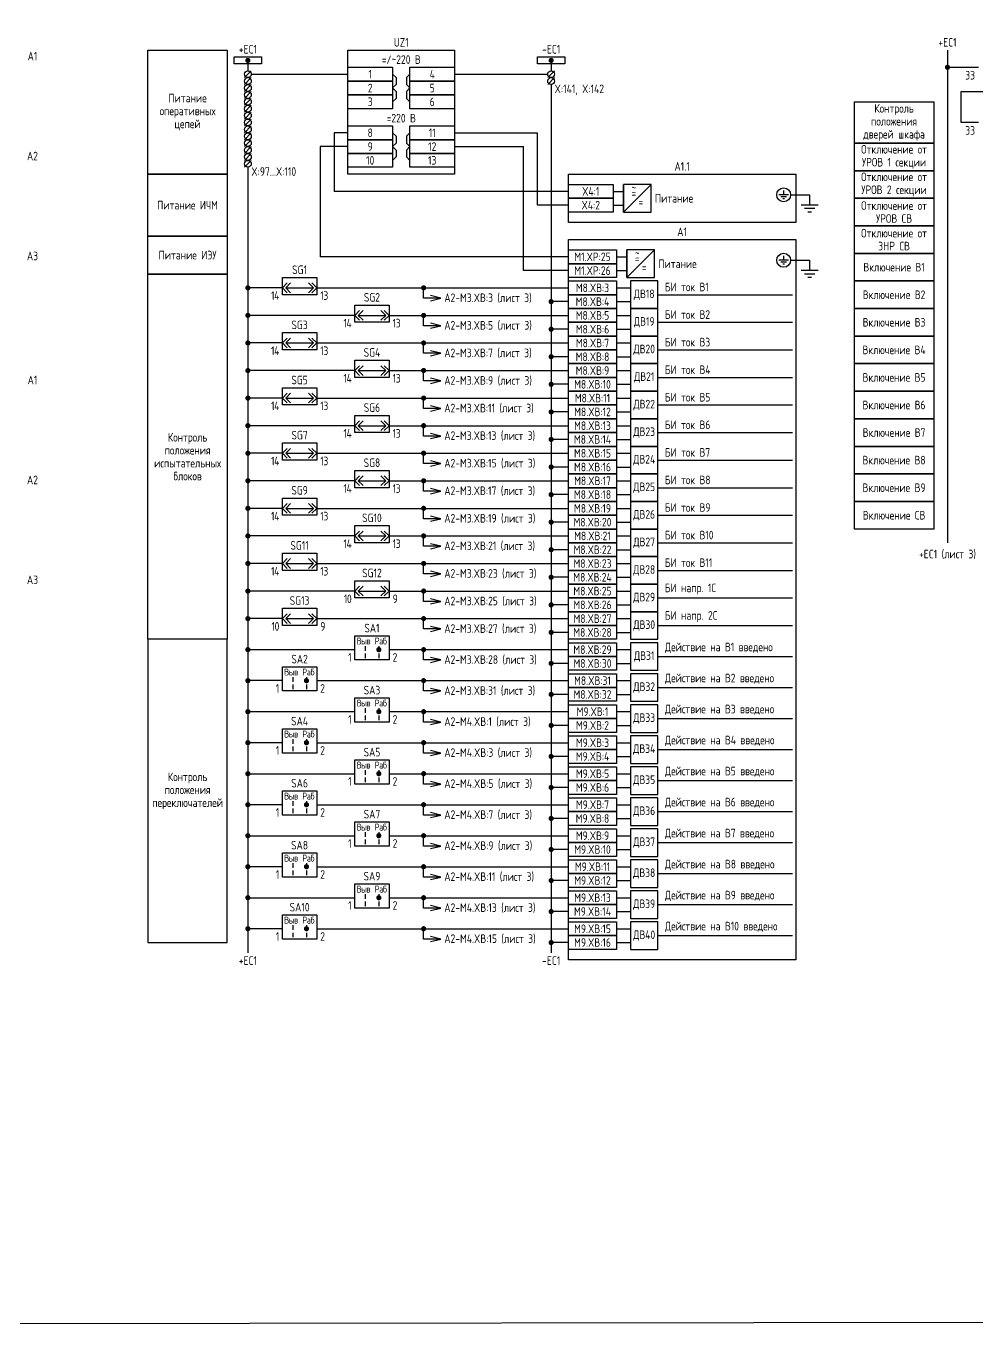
# Model space of a CAD drawing. Header units: millimetres. Extents: x -1245 to 5086, y -99 to 618.
# Drawn here: x 408.7 to 684.5, y -99 to 280 of the extents above; entities that cross this region are included whole.
import ezdxf

# ---------------------------------------------------------------- set-up
doc = ezdxf.new("R2010")
doc.units = ezdxf.units.MM
doc.styles.add('Gost_type_A', font='GOST_A.TTF')

# ---------------------------------------------------------------- blocks, each defined once
blk = doc.blocks.new('POINT')
at = {"const_width": 0.75}
blk.add_lwpolyline([(-0.375, 0, 1), (0.375, 0, 1)], format="xyb", close=True, dxfattribs=at)
blk = doc.blocks.new('Шинка')
blk.add_lwpolyline([(-4, 1), (4, 1), (4, -1), (-4, -1)], close=True)
blk.add_blockref('POINT', (0, 0))
blk = doc.blocks.new('БИ_разъем')
for p, q in [((0, 0), (1.41, 1.41)), ((0, 0), (1.41, 1.41)), ((0, 0), (1.41, -1.41)), ((0, 0), (1.41, -1.41)), ((1, 0), (2.41, 1.41)), ((1, 0), (2.41, -1.41)), ((1, 0), (9, 0)), ((9, 0), (7.59, 1.41)), ((9, 0), (7.59, -1.41)), ((10, 0), (8.59, 1.41)), ((10, 0), (8.59, 1.41)), ((10, 0), (8.59, -1.41)), ((10, 0), (8.59, -1.41))]:
    blk.add_line(p, q)
blk = doc.blocks.new('Переключатель_положение')
for p, q in [((2, 1), (2, -0.34)), ((2, -1.14), (2, -2.49))]:
    blk.add_line(p, q)

msp = doc.modelspace()

# ---------------------------------------------------------------- linework, layer by layer
for p, q in [((676, 273), (676, 130)), ((473, 270), (473, 267)), ((561, 270), (561, 267)), ((474, 267), (472, 265)), ((474, 266), (502, 266)), ((533, 266), (560, 266)), ((562, 267), (560, 265)), ((685, 267.95), (676, 267.95)), ((474, 265), (472, 263)), ((474, 263), (472, 261)), ((562, 265), (560, 263)), ((561, 263), (561, 11)), ((474, 261), (472, 259)), ((474, 259), (472, 257)), ((680, 251.95), (680, 261)), ((680, 261), (719, 261)), ((474, 257), (472, 255)), ((474, 255), (472, 253)), ((474, 253), (472, 251)), ((474, 251), (472, 249)), ((685, 251.95), (680, 251.95)), ((474, 249), (472, 247)), ((474, 247), (472, 245)), ((502, 249), (498, 249)), ((498, 249), (498, 232)), ((533, 249), (557, 249)), ((557, 228), (557, 249)), ((474, 245), (472, 243)), ((474, 243), (472, 241)), ((494, 245), (494, 213)), ((502, 245), (494, 245)), ((533, 245), (553, 245)), ((553, 209), (553, 245)), ((474, 241), (472, 239)), ((473, 239), (473, 11)), ((566, 232), (498, 232)), ((582, 226), (582, 234)), ((582, 226), (590, 234)), ((566, 228), (557, 228)), ((630.48, 231), (636, 231)), ((566, 213), (494, 213)), ((583, 207), (583, 215)), ((583, 207), (591, 215)), ((566, 209), (553, 209)), ((630.48, 212), (636, 212)), ((483, 204), (473, 204)), ((493, 204), (566, 204)), ((524, 201), (524, 204)), ((529, 201), (524, 201)), ((580, 204), (584, 204)), ((592, 202), (631, 202)), ((566, 200), (561, 200)), ((580, 200), (584, 200)), ((504, 196), (473, 196)), ((514, 196), (566, 196)), ((524, 193), (524, 196)), ((580, 196), (584, 196)), ((592, 194), (631, 194)), ((529, 193), (524, 193)), ((566, 192), (561, 192)), ((580, 192), (584, 192)), ((483, 188), (473, 188)), ((493, 188), (566, 188)), ((524, 185), (524, 188)), ((580, 188), (584, 188)), ((592, 186), (631, 186)), ((529, 185), (524, 185)), ((566, 184), (561, 184)), ((580, 184), (584, 184)), ((504, 180), (473, 180)), ((514, 180), (566, 180)), ((524, 177), (524, 180)), ((580, 180), (584, 180)), ((529, 177), (524, 177)), ((566, 176), (561, 176)), ((580, 176), (584, 176)), ((592, 178), (631, 178)), ((483, 172), (473, 172)), ((493, 172), (566, 172)), ((524, 169), (524, 172)), ((580, 172), (584, 172)), ((529, 169), (524, 169)), ((566, 168), (561, 168)), ((580, 168), (584, 168)), ((592, 170), (631, 170)), ((504, 164), (473, 164)), ((514, 164), (566, 164)), ((524, 161), (524, 164)), ((580, 164), (584, 164)), ((529, 161), (524, 161)), ((566, 160), (561, 160)), ((580, 160), (584, 160)), ((592, 162), (631, 162)), ((483, 156), (473, 156)), ((493, 156), (566, 156)), ((524, 153), (524, 156)), ((580, 156), (584, 156)), ((529, 153), (524, 153)), ((566, 152), (561, 152)), ((580, 152), (584, 152)), ((592, 154), (631, 154)), ((504, 148), (473, 148)), ((514, 148), (566, 148)), ((524, 145), (524, 148)), ((580, 148), (584, 148)), ((529, 145), (524, 145)), ((592, 146), (631, 146)), ((566, 144), (561, 144)), ((580, 144), (584, 144)), ((483, 140), (473, 140)), ((493, 140), (566, 140)), ((524, 137), (524, 140)), ((529, 137), (524, 137)), ((580, 140), (584, 140)), ((592, 138), (631, 138)), ((566, 136), (561, 136)), ((580, 136), (584, 136)), ((504, 132), (473, 132)), ((514, 132), (566, 132)), ((524, 129), (524, 132)), ((529, 129), (524, 129)), ((580, 132), (584, 132)), ((592, 130), (631, 130)), ((566, 128), (561, 128)), ((580, 128), (584, 128)), ((483, 124), (473, 124)), ((493, 124), (566, 124)), ((524, 121), (524, 124)), ((580, 124), (584, 124)), ((592, 122), (631, 122)), ((529, 121), (524, 121)), ((566, 120), (561, 120)), ((580, 120), (584, 120)), ((504, 116), (473, 116)), ((514, 116), (566, 116)), ((524, 113), (524, 116)), ((580, 116), (584, 116)), ((592, 114), (631, 114)), ((529, 113), (524, 113)), ((566, 112), (561, 112)), ((580, 112), (584, 112)), ((483, 108), (473, 108)), ((493, 108), (566, 108)), ((524, 105), (524, 108)), ((580, 108), (584, 108)), ((529, 105), (524, 105)), ((566, 104), (561, 104)), ((580, 104), (584, 104)), ((592, 106), (631, 106)), ((473, 99), (504, 99)), ((514, 99), (566, 99)), ((524, 96), (524, 99)), ((580, 99), (584, 99)), ((529, 96), (524, 96)), ((566, 95), (561, 95)), ((580, 95), (584, 95)), ((592, 97), (631, 97)), ((483, 90), (473, 90)), ((493, 90), (566, 90)), ((524, 87), (524, 90)), ((580, 90), (584, 90)), ((592, 88), (631, 88)), ((529, 87), (524, 87)), ((566, 86), (561, 86)), ((580, 86), (584, 86)), ((473, 81), (504, 81)), ((514, 81), (566, 81)), ((524, 78), (524, 81)), ((580, 81), (584, 81)), ((529, 78), (524, 78)), ((566, 77), (561, 77)), ((580, 77), (584, 77)), ((592, 79), (631, 79)), ((483, 72), (473, 72)), ((493, 72), (566, 72)), ((524, 69), (524, 72)), ((529, 69), (524, 69)), ((580, 72), (584, 72)), ((592, 70), (631, 70)), ((566, 68), (561, 68)), ((580, 68), (584, 68)), ((473, 63), (504, 63)), ((514, 63), (566, 63)), ((524, 60), (524, 63)), ((580, 63), (584, 63)), ((592, 61), (631, 61)), ((529, 60), (524, 60)), ((566, 59), (561, 59)), ((580, 59), (584, 59)), ((483, 54), (473, 54)), ((493, 54), (566, 54)), ((524, 51), (524, 54)), ((580, 54), (584, 54)), ((529, 51), (524, 51)), ((566, 50), (561, 50)), ((580, 50), (584, 50)), ((592, 52), (631, 52)), ((473, 45), (504, 45)), ((514, 45), (566, 45)), ((524, 42), (524, 45)), ((529, 42), (524, 42)), ((580, 45), (584, 45)), ((592, 43), (631, 43)), ((566, 41), (561, 41)), ((580, 41), (584, 41)), ((483, 36), (473, 36)), ((493, 36), (566, 36)), ((524, 33), (524, 36)), ((580, 36), (584, 36)), ((529, 33), (524, 33)), ((566, 32), (561, 32)), ((580, 32), (584, 32)), ((592, 34), (631, 34)), ((473, 27), (504, 27)), ((514, 27), (566, 27)), ((524, 24), (524, 27)), ((580, 27), (584, 27)), ((529, 24), (524, 24)), ((566, 23), (561, 23)), ((580, 23), (584, 23)), ((592, 25), (631, 25)), ((483, 18), (473, 18)), ((493, 18), (566, 18)), ((524, 15), (524, 18)), ((580, 18), (584, 18)), ((592, 16), (631, 16)), ((529, 15), (524, 15)), ((566, 14), (561, 14)), ((580, 14), (584, 14))]:
    msp.add_line(p, q)
at = {"ltscale": 4}
for p, q in [((579, 232), (582, 232)), ((579, 228), (582, 228)), ((580, 213), (583, 213)), ((580, 209), (583, 209))]:
    msp.add_line(p, q, dxfattribs=at)
at = {"ltscale": 4.32}
for p, q in [((628.46, 232.28), (628.46, 231)), ((629.89, 231), (627.04, 231)), ((629.32, 230.43), (627.61, 230.43)), ((628.75, 229.86), (628.18, 229.86)), ((638.5, 228), (633.5, 228)), ((636, 231), (636, 228)), ((637.5, 227), (634.5, 227)), ((636.5, 226), (635.5, 226)), ((628.46, 213.28), (628.46, 212)), ((629.89, 212), (627.04, 212)), ((629.32, 211.43), (627.61, 211.43)), ((628.75, 210.86), (628.18, 210.86)), ((638.5, 209), (633.5, 209)), ((636, 212), (636, 209)), ((637.5, 208), (634.5, 208)), ((636.5, 207), (635.5, 207))]:
    msp.add_line(p, q, dxfattribs=at)
at = {"color": 3}
msp.add_lwpolyline([(-1245, 609), (5086, 618), (5086, -90), (-1245, -99)], close=True, dxfattribs=at)
for points in [[(467, 237), (444, 237), (444, 273), (467, 273)], [(502, 273), (533, 273), (533, 237), (502, 237)], [(502, 268), (515, 268), (515, 264), (502, 264)], [(520, 268), (533, 268), (533, 264), (520, 264)], [(502, 264), (515, 264), (515, 260), (502, 260)], [(520, 264), (533, 264), (533, 260), (520, 260)], [(502, 260), (515, 260), (515, 256), (502, 256)], [(520, 260), (533, 260), (533, 256), (520, 256)], [(672, 246), (649, 246), (649, 258), (672, 258)], [(502, 251), (515, 251), (515, 247), (502, 247)], [(520, 251), (533, 251), (533, 247), (520, 247)], [(502, 247), (515, 247), (515, 243), (502, 243)], [(520, 247), (533, 247), (533, 243), (520, 243)], [(502, 243), (515, 243), (515, 239), (502, 239)], [(520, 243), (533, 243), (533, 239), (520, 239)], [(672, 238), (649, 238), (649, 246), (672, 246)], [(467, 219), (444, 219), (444, 237), (467, 237)], [(566, 237), (632, 237), (632, 223), (566, 223)], [(672, 230), (649, 230), (649, 238), (672, 238)], [(566, 234), (579, 234), (579, 230), (566, 230)], [(566, 230), (579, 230), (579, 226), (566, 226)], [(672, 222), (649, 222), (649, 230), (672, 230)], [(672, 214), (649, 214), (649, 222), (672, 222)], [(467, 208), (444, 208), (444, 219), (467, 219)], [(566, 218), (632, 218), (632, 9), (566, 9)], [(566, 215), (580, 215), (580, 211), (566, 211)], [(672, 206), (649, 206), (649, 214), (672, 214)], [(566, 211), (580, 211), (580, 207), (566, 207)], [(467, 102), (444, 102), (444, 208), (467, 208)], [(483, 207), (493, 207), (493, 202), (483, 202)], [(566, 206), (580, 206), (580, 202), (566, 202)], [(672, 198), (649, 198), (649, 206), (672, 206)], [(566, 202), (580, 202), (580, 198), (566, 198)], [(504, 199), (514, 199), (514, 194), (504, 194)], [(566, 198), (580, 198), (580, 194), (566, 194)], [(672, 190), (649, 190), (649, 198), (672, 198)], [(566, 194), (580, 194), (580, 190), (566, 190)], [(483, 191), (493, 191), (493, 186), (483, 186)], [(566, 190), (580, 190), (580, 186), (566, 186)], [(672, 182), (649, 182), (649, 190), (672, 190)], [(566, 186), (580, 186), (580, 182), (566, 182)], [(504, 183), (514, 183), (514, 178), (504, 178)], [(566, 182), (580, 182), (580, 178), (566, 178)], [(672, 174), (649, 174), (649, 182), (672, 182)], [(483, 175), (493, 175), (493, 170), (483, 170)], [(566, 178), (580, 178), (580, 174), (566, 174)], [(566, 174), (580, 174), (580, 170), (566, 170)], [(672, 166), (649, 166), (649, 174), (672, 174)], [(504, 167), (514, 167), (514, 162), (504, 162)], [(566, 170), (580, 170), (580, 166), (566, 166)], [(566, 166), (580, 166), (580, 162), (566, 162)], [(672, 158), (649, 158), (649, 166), (672, 166)], [(566, 162), (580, 162), (580, 158), (566, 158)], [(483, 159), (493, 159), (493, 154), (483, 154)], [(566, 158), (580, 158), (580, 154), (566, 154)], [(672, 150), (649, 150), (649, 158), (672, 158)], [(566, 154), (580, 154), (580, 150), (566, 150)], [(504, 151), (514, 151), (514, 146), (504, 146)], [(566, 150), (580, 150), (580, 146), (566, 146)], [(672, 142), (649, 142), (649, 150), (672, 150)], [(566, 146), (580, 146), (580, 142), (566, 142)], [(483, 143), (493, 143), (493, 138), (483, 138)], [(566, 142), (580, 142), (580, 138), (566, 138)], [(672, 134), (649, 134), (649, 142), (672, 142)], [(566, 138), (580, 138), (580, 134), (566, 134)], [(504, 135), (514, 135), (514, 130), (504, 130)], [(566, 134), (580, 134), (580, 130), (566, 130)], [(566, 130), (580, 130), (580, 126), (566, 126)], [(483, 127), (493, 127), (493, 122), (483, 122)], [(566, 126), (580, 126), (580, 122), (566, 122)], [(566, 122), (580, 122), (580, 118), (566, 118)], [(504, 119), (514, 119), (514, 114), (504, 114)], [(566, 118), (580, 118), (580, 114), (566, 114)], [(566, 114), (580, 114), (580, 110), (566, 110)], [(483, 111), (493, 111), (493, 106), (483, 106)], [(566, 110), (580, 110), (580, 106), (566, 106)], [(504, 103), (514, 103), (514, 96), (504, 96)], [(566, 106), (580, 106), (580, 102), (566, 102)], [(467, 102), (444, 102), (444, 14), (467, 14)], [(566, 101), (580, 101), (580, 97), (566, 97)], [(566, 97), (580, 97), (580, 93), (566, 93)], [(483, 94), (493, 94), (493, 87), (483, 87)], [(566, 92), (580, 92), (580, 88), (566, 88)], [(566, 88), (580, 88), (580, 84), (566, 84)], [(504, 85), (514, 85), (514, 78), (504, 78)], [(566, 83), (580, 83), (580, 79), (566, 79)], [(483, 76), (493, 76), (493, 69), (483, 69)], [(566, 79), (580, 79), (580, 75), (566, 75)], [(566, 74), (580, 74), (580, 70), (566, 70)], [(566, 70), (580, 70), (580, 66), (566, 66)], [(504, 67), (514, 67), (514, 60), (504, 60)], [(566, 65), (580, 65), (580, 61), (566, 61)], [(566, 61), (580, 61), (580, 57), (566, 57)], [(483, 58), (493, 58), (493, 51), (483, 51)], [(566, 56), (580, 56), (580, 52), (566, 52)], [(566, 52), (580, 52), (580, 48), (566, 48)], [(504, 49), (514, 49), (514, 42), (504, 42)], [(566, 47), (580, 47), (580, 43), (566, 43)], [(566, 43), (580, 43), (580, 39), (566, 39)], [(483, 40), (493, 40), (493, 33), (483, 33)], [(566, 38), (580, 38), (580, 34), (566, 34)], [(504, 31), (514, 31), (514, 24), (504, 24)], [(566, 34), (580, 34), (580, 30), (566, 30)], [(566, 29), (580, 29), (580, 25), (566, 25)], [(566, 25), (580, 25), (580, 21), (566, 21)], [(483, 22), (493, 22), (493, 15), (483, 15)], [(566, 20), (580, 20), (580, 16), (566, 16)], [(566, 16), (580, 16), (580, 12), (566, 12)]]:
    msp.add_lwpolyline(points, close=True)
for points in [[(515, 266), (516, 265), (516, 263), (515, 262)], [(520, 266), (519, 265), (519, 263), (520, 262)], [(515, 262), (516, 261), (516, 259), (515, 258)], [(520, 262), (519, 261), (519, 259), (520, 258)], [(515, 249), (516, 248), (516, 246), (515, 245)], [(520, 249), (519, 248), (519, 246), (520, 245)], [(515, 245), (516, 244), (516, 242), (515, 241)], [(520, 245), (519, 244), (519, 242), (520, 241)], [(526, 200.25), (529, 201), (526, 201.75)], [(526, 192.25), (529, 193), (526, 193.75)], [(526, 184.25), (529, 185), (526, 185.75)], [(526, 176.25), (529, 177), (526, 177.75)], [(526, 168.25), (529, 169), (526, 169.75)], [(526, 160.25), (529, 161), (526, 161.75)], [(526, 152.25), (529, 153), (526, 153.75)], [(526, 144.25), (529, 145), (526, 145.75)], [(526, 136.25), (529, 137), (526, 137.75)], [(526, 128.25), (529, 129), (526, 129.75)], [(526, 120.25), (529, 121), (526, 121.75)], [(526, 112.25), (529, 113), (526, 113.75)], [(526, 104.25), (529, 105), (526, 105.75)], [(526, 95.25), (529, 96), (526, 96.75)], [(526, 86.25), (529, 87), (526, 87.75)], [(526, 77.25), (529, 78), (526, 78.75)], [(526, 68.25), (529, 69), (526, 69.75)], [(526, 59.25), (529, 60), (526, 60.75)], [(526, 50.25), (529, 51), (526, 51.75)], [(526, 41.25), (529, 42), (526, 42.75)], [(526, 32.25), (529, 33), (526, 33.75)], [(526, 23.25), (529, 24), (526, 24.75)], [(526, 14.25), (529, 15), (526, 15.75)]]:
    msp.add_lwpolyline(points)
at = {"ltscale": 4}
for points in [[(582, 226), (590, 226), (590, 234), (582, 234)], [(583, 207), (591, 207), (591, 215), (583, 215)], [(584, 198), (592, 198), (592, 206), (584, 206)], [(584, 190), (592, 190), (592, 198), (584, 198)], [(584, 182), (592, 182), (592, 190), (584, 190)], [(584, 174), (592, 174), (592, 182), (584, 182)], [(584, 166), (592, 166), (592, 174), (584, 174)], [(584, 158), (592, 158), (592, 166), (584, 166)], [(584, 150), (592, 150), (592, 158), (584, 158)], [(584, 142), (592, 142), (592, 150), (584, 150)], [(584, 134), (592, 134), (592, 142), (584, 142)], [(584, 126), (592, 126), (592, 134), (584, 134)], [(584, 118), (592, 118), (592, 126), (584, 126)], [(584, 110), (592, 110), (592, 118), (584, 118)], [(584, 102), (592, 102), (592, 110), (584, 110)], [(584, 93), (592, 93), (592, 101), (584, 101)], [(584, 84), (592, 84), (592, 92), (584, 92)], [(584, 75), (592, 75), (592, 83), (584, 83)], [(584, 66), (592, 66), (592, 74), (584, 74)], [(584, 57), (592, 57), (592, 65), (584, 65)], [(584, 48), (592, 48), (592, 56), (584, 56)], [(584, 39), (592, 39), (592, 47), (584, 47)], [(584, 30), (592, 30), (592, 38), (584, 38)], [(584, 21), (592, 21), (592, 29), (584, 29)], [(584, 12), (592, 12), (592, 20), (584, 20)]]:
    msp.add_lwpolyline(points, close=True, dxfattribs=at)
for centre, radius in [((473, 266), 1), ((561, 266), 1), ((473, 264), 1), ((473, 262), 1), ((561, 264), 1), ((473, 260), 1), ((473, 258), 1), ((473, 256), 1), ((473, 254), 1), ((473, 252), 1), ((473, 250), 1), ((473, 248), 1), ((473, 246), 1), ((473, 244), 1), ((473, 242), 1), ((473, 240), 1), ((628.46, 231), 2.02), ((628.46, 212), 2.02)]:
    msp.add_circle(centre, radius)

# ---------------------------------------------------------------- block references
for name, p in [('Шинка', (473, 270)), ('Шинка', (561, 270)), ('POINT', (676, 268)), ('POINT', (473, 204)), ('БИ_разъем', (483, 204)), ('БИ_разъем', (504, 196)), ('POINT', (561, 200)), ('POINT', (473, 196)), ('POINT', (561, 192)), ('POINT', (473, 188)), ('БИ_разъем', (483, 188)), ('POINT', (561, 184)), ('POINT', (473, 180)), ('БИ_разъем', (504, 180)), ('POINT', (561, 176)), ('POINT', (473, 172)), ('БИ_разъем', (483, 172)), ('POINT', (561, 168)), ('POINT', (473, 164)), ('БИ_разъем', (504, 164)), ('POINT', (561, 160)), ('POINT', (473, 156)), ('БИ_разъем', (483, 156)), ('POINT', (561, 152)), ('POINT', (473, 148)), ('БИ_разъем', (504, 148)), ('POINT', (561, 144)), ('POINT', (473, 140)), ('БИ_разъем', (483, 140)), ('POINT', (561, 136)), ('POINT', (473, 132)), ('БИ_разъем', (504, 132)), ('БИ_разъем', (483, 124)), ('POINT', (561, 128)), ('POINT', (473, 124)), ('POINT', (561, 120)), ('POINT', (473, 116)), ('БИ_разъем', (504, 116)), ('POINT', (561, 112)), ('POINT', (473, 108)), ('БИ_разъем', (483, 108)), ('POINT', (561, 104)), ('POINT', (473, 99)), ('Переключатель_положение', (505, 99)), ('POINT', (511, 99)), ('Переключатель_положение', (509, 99)), ('POINT', (561, 95)), ('Переключатель_положение', (484, 90)), ('Переключатель_положение', (488, 90)), ('POINT', (473, 90)), ('POINT', (490, 90)), ('POINT', (561, 86)), ('POINT', (473, 81)), ('Переключатель_положение', (505, 81)), ('POINT', (511, 81)), ('Переключатель_положение', (509, 81)), ('POINT', (561, 77)), ('POINT', (473, 72)), ('Переключатель_положение', (484, 72)), ('POINT', (490, 72)), ('Переключатель_положение', (488, 72)), ('POINT', (561, 68)), ('POINT', (473, 63)), ('Переключатель_положение', (505, 63)), ('POINT', (511, 63)), ('Переключатель_положение', (509, 63)), ('POINT', (561, 59)), ('POINT', (473, 54)), ('Переключатель_положение', (484, 54)), ('POINT', (490, 54)), ('Переключатель_положение', (488, 54)), ('POINT', (561, 50)), ('POINT', (473, 45)), ('Переключатель_положение', (505, 45)), ('POINT', (511, 45)), ('Переключатель_положение', (509, 45)), ('POINT', (561, 41)), ('POINT', (473, 36)), ('Переключатель_положение', (484, 36)), ('POINT', (490, 36)), ('Переключатель_положение', (488, 36)), ('POINT', (561, 32)), ('POINT', (473, 27)), ('Переключатель_положение', (505, 27)), ('POINT', (511, 27)), ('Переключатель_положение', (509, 27)), ('POINT', (561, 23)), ('Переключатель_положение', (484, 18)), ('Переключатель_положение', (488, 18)), ('POINT', (473, 18)), ('POINT', (490, 18)), ('POINT', (561, 14))]:
    msp.add_blockref(name, p)
at = {"xscale": -1}
for p in [(524, 204), (524, 196), (524, 188), (524, 180), (524, 172), (524, 164), (524, 156), (524, 148), (524, 140), (524, 132), (524, 124), (524, 116), (524, 108), (524, 99), (524, 90), (524, 81), (524, 72), (524, 63), (524, 54), (524, 45), (524, 36), (524, 27), (524, 18)]:
    msp.add_blockref('POINT', p, dxfattribs=at)
at = {"rotation": 180}
for p in [(524, 204), (524, 196), (524, 188), (524, 180), (524, 172), (524, 164), (524, 156), (524, 148), (524, 140), (524, 132), (524, 124), (524, 116), (524, 108), (524, 99), (524, 90), (524, 81), (524, 72), (524, 63), (524, 54), (524, 45), (524, 36), (524, 27), (524, 18)]:
    msp.add_blockref('POINT', p, dxfattribs=at)

# ---------------------------------------------------------------- texts
at = {"style": 'Gost_type_A'}
for s, insert, char_height, width, attachment_point in [('+EC1', (473, 272), 2.5, 10, 8), ('-EC1', (561, 272), 2.5, 10, 8), ('+EC1', (676, 274), 2.5, 20, 8), ('1', (508.5, 266), 2.5, 13, 5), ('4', (526.5, 266), 2.5, 13, 5), ('33', (684, 266.95), 2.5, 6, 3), ('2', (508.5, 262), 2.5, 13, 5), ('5', (526.5, 262), 2.5, 13, 5), ('3', (508.5, 258), 2.5, 13, 5), ('6', (526.5, 258), 2.5, 13, 5), ('8', (508.5, 249), 2.5, 13, 5), ('11', (526.5, 249), 2.5, 13, 5), ('33', (684, 250.95), 2.5, 6, 3), ('9', (508.5, 245), 2.5, 13, 5), ('12', (526.5, 245), 2.5, 13, 5), ('10', (508.5, 241), 2.5, 13, 5), ('13', (526.5, 241), 2.5, 13, 5), ('X4:1', (572.5, 232), 2.5, 13, 5), ('~', (585, 233.03), 2.5, 2.7, 5), ('=', (585, 231.53), 2.5, 6, 5), ('Питание', (596.67, 229.99), 2.5, 11.3452, 5), ('X4:2', (572.5, 228), 2.5, 13, 5), ('=', (587, 229), 2.5, 6, 5), ('M1.XP:25', (573, 213), 2.5, 13.9956, 5), ('~', (586, 214.03), 2.5, 2.7, 5), ('=', (586, 212.53), 2.5, 6, 5), ('Питание', (597.67, 210.99), 2.5, 11.3452, 5), ('M1.XP:26', (573, 209), 2.5, 13.9956, 5), ('=', (588, 210), 2.5, 6, 5), ('M8.XВ:3', (573, 204), 2.5, 14, 5), ('БИ ток В1', (594, 203), 2.5, 27.8465, 7), ('M8.XВ:4', (573, 200), 2.5, 14, 5), ('ДВ18', (588, 202), 2.5, 7.9998, 5), ('M8.XВ:5', (573, 196), 2.5, 14, 5), ('БИ ток В2', (594, 195), 2.5, 27.8465, 7), ('ДВ19', (588, 194), 2.5, 7.9998, 5), ('M8.XВ:6', (573, 192), 2.5, 14, 5), ('БИ ток В3', (594, 187), 2.5, 27.8465, 7), ('M8.XВ:7', (573, 188), 2.5, 14, 5), ('ДВ20', (588, 186), 2.5, 7.9998, 5), ('M8.XВ:8', (573, 184), 2.5, 14, 5), ('M8.XВ:9', (573, 180), 2.5, 14, 5), ('ДВ21', (588, 178), 2.5, 7.9998, 5), ('БИ ток В4', (594, 179), 2.5, 27.8465, 7), ('M8.XВ:10', (573, 176), 2.5, 14, 5), ('M8.XВ:11', (573, 172), 2.5, 14, 5), ('ДВ22', (588, 170), 2.5, 7.9998, 5), ('БИ ток В5', (594, 171), 2.5, 27.8465, 7), ('M8.XВ:12', (573, 168), 2.5, 14, 5), ('M8.XВ:13', (573, 164), 2.5, 14, 5), ('ДВ23', (588, 162), 2.5, 7.9998, 5), ('БИ ток В6', (594, 163), 2.5, 27.8465, 7), ('M8.XВ:14', (573, 160), 2.5, 14, 5), ('M8.XВ:15', (573, 156), 2.5, 14, 5), ('ДВ24', (588, 154), 2.5, 7.9998, 5), ('БИ ток В7', (594, 155), 2.5, 27.8465, 7), ('M8.XВ:16', (573, 152), 2.5, 14, 5), ('M8.XВ:17', (573, 148), 2.5, 14, 5), ('БИ ток В8', (594, 147), 2.5, 27.8465, 7), ('M8.XВ:18', (573, 144), 2.5, 14, 5), ('ДВ25', (588, 146), 2.5, 7.9998, 5), ('M8.XВ:19', (573, 140), 2.5, 14, 5), ('БИ ток В9', (594, 139), 2.5, 27.8465, 7), ('M8.XВ:20', (573, 136), 2.5, 14, 5), ('ДВ26', (588, 138), 2.5, 7.9998, 5), ('M8.XВ:21', (573, 132), 2.5, 14, 5), ('БИ ток В10', (594, 131), 2.5, 27.8465, 7), ('M8.XВ:22', (573, 128), 2.5, 14, 5), ('ДВ27', (588, 130), 2.5, 7.9998, 5), ('M8.XВ:23', (573, 124), 2.5, 14, 5), ('БИ ток В11', (594, 123), 2.5, 27.8465, 7), ('+EC1 (лист 3)', (676, 128), 2.5, 20, 2), ('ДВ28', (588, 122), 2.5, 7.9998, 5), ('M8.XВ:24', (573, 120), 2.5, 14, 5), ('БИ напр. 1С', (594, 115), 2.5, 27.8465, 7), ('M8.XВ:25', (573, 116), 2.5, 14, 5), ('ДВ29', (588, 114), 2.5, 7.9998, 5), ('M8.XВ:26', (573, 112), 2.5, 14, 5), ('БИ напр. 2С', (594, 107), 2.5, 27.8465, 7), ('SA1', (509, 104), 2.5, 10, 8), ('M8.XВ:27', (573, 108), 2.5, 14, 5), ('ДВ30', (588, 106), 2.5, 7.9998, 5), ('{\\T0.9;Выв}', (506.5, 101.5), 2, 5, 5), ('{\\T0.9;Раб}', (511.5, 101.5), 2, 5, 5), ('M8.XВ:28', (573, 104), 2.5, 14, 5), ('M8.XВ:29', (573, 99), 2.5, 14, 5), ('Действие на В1 введено', (594, 98), 2.5, 38, 7), ('SA2', (488, 95), 2.5, 10, 8), ('{\\T0.9;1}', (503, 98), 2.5, 5, 3), ('{\\T0.9;2}', (515, 98), 2.5, 5, 1), ('M8.XВ:30', (573, 95), 2.5, 14, 5), ('ДВ31', (588, 97), 2.5, 7.9998, 5), ('{\\T0.9;Выв}', (485.5, 92.5), 2, 5, 5), ('{\\T0.9;Раб}', (490.5, 92.5), 2, 5, 5), ('M8.XВ:31', (573, 90), 2.5, 14, 5), ('Действие на В2 введено', (594, 89), 2.5, 37, 7), ('{\\T0.9;1}', (482, 89), 2.5, 5, 3), ('{\\T0.9;2}', (494, 89), 2.5, 5, 1), ('SA3', (509, 86), 2.5, 10, 8), ('M8.XВ:32', (573, 86), 2.5, 14, 5), ('ДВ32', (588, 88), 2.5, 7.9998, 5), ('{\\T0.9;Выв}', (506.5, 83.5), 2, 5, 5), ('{\\T0.9;Раб}', (511.5, 83.5), 2, 5, 5), ('{\\T0.9;1}', (503, 80), 2.5, 5, 3), ('{\\T0.9;2}', (515, 80), 2.5, 5, 1), ('M9.XВ:1', (573, 81), 2.5, 14, 5), ('ДВ33', (588, 79), 2.5, 7.9998, 5), ('Действие на В3 введено', (594, 80), 2.5, 38, 7), ('SA4', (488, 77), 2.5, 10, 8), ('M9.XВ:2', (573, 77), 2.5, 14, 5), ('{\\T0.9;Выв}', (485.5, 74.5), 2, 5, 5), ('{\\T0.9;Раб}', (490.5, 74.5), 2, 5, 5), ('M9.XВ:3', (573, 72), 2.5, 14, 5), ('Действие на В4 введено', (594, 71), 2.5, 38, 7), ('{\\T0.9;1}', (482, 71), 2.5, 5, 3), ('{\\T0.9;2}', (494, 71), 2.5, 5, 1), ('SA5', (509, 68), 2.5, 10, 8), ('M9.XВ:4', (573, 68), 2.5, 14, 5), ('ДВ34', (588, 70), 2.5, 7.9998, 5), ('{\\T0.9;Выв}', (506.5, 65.5), 2, 5, 5), ('{\\T0.9;Раб}', (511.5, 65.5), 2, 5, 5), ('Действие на В5 введено', (594, 62), 2.5, 38, 7), ('SA6', (488, 59), 2.5, 10, 8), ('{\\T0.9;1}', (503, 62), 2.5, 5, 3), ('{\\T0.9;2}', (515, 62), 2.5, 5, 1), ('M9.XВ:5', (573, 63), 2.5, 14, 5), ('ДВ35', (588, 61), 2.5, 7.9998, 5), ('{\\T0.9;Выв}', (485.5, 56.5), 2, 5, 5), ('{\\T0.9;Раб}', (490.5, 56.5), 2, 5, 5), ('M9.XВ:6', (573, 59), 2.5, 14, 5), ('M9.XВ:7', (573, 54), 2.5, 14, 5), ('ДВ36', (588, 52), 2.5, 7.9998, 5), ('Действие на В6 введено', (594, 53), 2.5, 38, 7), ('{\\T0.9;1}', (482, 53), 2.5, 5, 3), ('{\\T0.9;2}', (494, 53), 2.5, 5, 1), ('SA7', (509, 50), 2.5, 10, 8), ('M9.XВ:8', (573, 50), 2.5, 14, 5), ('{\\T0.9;Выв}', (506.5, 47.5), 2, 5, 5), ('{\\T0.9;Раб}', (511.5, 47.5), 2, 5, 5), ('M9.XВ:9', (573, 45), 2.5, 14, 5), ('Действие на В7 введено', (594, 44), 2.5, 38, 7), ('SA8', (488, 41), 2.5, 10, 8), ('{\\T0.9;1}', (503, 44), 2.5, 5, 3), ('{\\T0.9;2}', (515, 44), 2.5, 5, 1), ('M9.XВ:10', (573, 41), 2.5, 14, 5), ('ДВ37', (588, 43), 2.5, 7.9998, 5), ('{\\T0.9;Выв}', (485.5, 38.5), 2, 5, 5), ('{\\T0.9;Раб}', (490.5, 38.5), 2, 5, 5), ('Действие на В8 введено', (594, 35), 2.5, 38, 7), ('{\\T0.9;1}', (482, 35), 2.5, 5, 3), ('{\\T0.9;2}', (494, 35), 2.5, 5, 1), ('SA9', (509, 32), 2.5, 10, 8), ('M9.XВ:11', (573, 36), 2.5, 14, 5), ('ДВ38', (588, 34), 2.5, 7.9998, 5), ('{\\T0.9;Выв}', (506.5, 29.5), 2, 5, 5), ('{\\T0.9;Раб}', (511.5, 29.5), 2, 5, 5), ('M9.XВ:12', (573, 32), 2.5, 14, 5), ('M9.XВ:13', (573, 27), 2.5, 14, 5), ('Действие на В9 введено', (594, 26), 2.5, 38, 7), ('SA10', (488, 23), 2.5, 10, 8), ('{\\T0.9;1}', (503, 26), 2.5, 5, 3), ('{\\T0.9;2}', (515, 26), 2.5, 5, 1), ('M9.XВ:14', (573, 23), 2.5, 14, 5), ('ДВ39', (588, 25), 2.5, 7.9998, 5), ('{\\T0.9;Выв}', (485.5, 20.5), 2, 5, 5), ('{\\T0.9;Раб}', (490.5, 20.5), 2, 5, 5), ('M9.XВ:15', (573, 18), 2.5, 14, 5), ('Действие на В10 введено', (594, 17), 2.5, 38, 7), ('{\\T0.9;1}', (482, 17), 2.5, 5, 3), ('{\\T0.9;2}', (494, 17), 2.5, 5, 1), ('M9.XВ:16', (573, 14), 2.5, 14, 5), ('ДВ40', (588, 16), 2.5, 7.9998, 5), ('+EC1', (473, 10), 2.5, 20, 2), ('-EC1', (561, 10), 2.5, 20, 2)]:
    msp.add_mtext(s, dxfattribs=dict(at, insert=insert, char_height=char_height, width=width, attachment_point=attachment_point))
at = {"char_height": 2.5, "style": 'Gost_type_A'}
for s, insert, width, attachment_point, line_spacing_factor in [('UZ1', (517.5, 274), 31, 8, 0.9), ('A1', (410.5, 270), 35, 8, 0.9), ('=/~220 В', (517.5, 269), 31, 8, 0.9), ('X:141, X:142', (562, 263), 16, 1, 0.9), ('Питание оперативных цепей', (455.5, 255), 23, 5, 0.9), ('=220 В', (517.5, 252), 31, 8, 0.9), ('Контроль положения\\Pдверей шкафа', (660.5, 252), 23, 5, 0.9), ('A2', (410.5, 241), 35, 8, 0.9), ('Отключение от УРОВ 1 секции', (660.5, 242), 23, 5, 0.9), ('X:97...X:110', (474, 239), 16, 1, 0.9), ('A1.1', (599, 238), 66, 8, 0.9), ('Отключение от УРОВ 2 секции', (660.5, 234), 23, 5, 0.9), ('Питание ИЧМ', (455.5, 228), 23, 5, 0.9), ('Отключение от УРОВ СВ', (660.5, 226), 23, 5, 0.9), ('A1', (599, 219), 66, 8, 0.9), ('Отключение от ЗНР СВ', (660.5, 218), 23, 5, 0.9), ('A3', (410.5, 212), 35, 8, 0.9), ('Питание ИЭУ', (455.5, 213.5), 23, 5, 0.9), ('SG1', (488, 208), 10, 8, 0.9), ('Включение В1', (660.5, 210), 23, 5, 0.9), ('{\\T0.9;14}', (482, 203), 5, 3, 0.9), ('{\\T0.9;13}', (494, 203), 5, 1, 0.9), ('SG2', (509, 200), 10, 8, 0.9), ('A2-M3.XВ:3 (лист 3)', (530, 201), 31, 4, 0.8), ('Включение В2', (660.5, 202), 23, 5, 0.9), ('SG3', (488, 192), 10, 8, 0.9), ('{\\T0.9;14}', (503, 195), 5, 3, 0.9), ('{\\T0.9;13}', (515, 195), 5, 1, 0.9), ('A2-M3.XВ:5 (лист 3)', (530, 193), 31, 4, 0.8), ('Включение В3', (660.5, 194), 23, 5, 0.9), ('{\\T0.9;14}', (482, 187), 5, 3, 0.9), ('{\\T0.9;13}', (494, 187), 5, 1, 0.9), ('SG4', (509, 184), 10, 8, 0.9), ('A2-M3.XВ:7 (лист 3)', (530, 185), 31, 4, 0.8), ('Включение В4', (660.5, 186), 23, 5, 0.9), ('A1', (410.5, 176), 35, 8, 0.9), ('SG5', (488, 176), 10, 8, 0.9), ('{\\T0.9;14}', (503, 179), 5, 3, 0.9), ('{\\T0.9;13}', (515, 179), 5, 1, 0.9), ('A2-M3.XВ:9 (лист 3)', (530, 177), 31, 4, 0.8), ('Включение В5', (660.5, 178), 23, 5, 0.9), ('{\\T0.9;14}', (482, 171), 5, 3, 0.9), ('{\\T0.9;13}', (494, 171), 5, 1, 0.9), ('A2-M3.XВ:11 (лист 3)', (530, 169), 31, 4, 0.8), ('Включение В6', (660.5, 170), 23, 5, 0.9), ('SG6', (509, 168), 10, 8, 0.9), ('{\\T0.9;14}', (503, 163), 5, 3, 0.9), ('{\\T0.9;13}', (515, 163), 5, 1, 0.9), ('Включение В7', (660.5, 162), 23, 5, 0.9), ('Контроль положения\\Pиспытательных блоков', (455.5, 155), 23, 5, 0.9), ('SG7', (488, 160), 10, 8, 0.9), ('A2-M3.XВ:13 (лист 3)', (530, 161), 31, 4, 0.8), ('{\\T0.9;14}', (482, 155), 5, 3, 0.9), ('{\\T0.9;13}', (494, 155), 5, 1, 0.9), ('SG8', (509, 152), 10, 8, 0.9), ('A2-M3.XВ:15 (лист 3)', (530, 153), 31, 4, 0.8), ('Включение В8', (660.5, 154), 23, 5, 0.9), ('A2', (410.5, 147), 35, 8, 0.9), ('SG9', (488, 144), 10, 8, 0.9), ('{\\T0.9;14}', (503, 147), 5, 3, 0.9), ('{\\T0.9;13}', (515, 147), 5, 1, 0.9), ('A2-M3.XВ:17 (лист 3)', (530, 145), 31, 4, 0.8), ('Включение В9', (660.5, 146), 23, 5, 0.9), ('{\\T0.9;14}', (482, 139), 5, 3, 0.9), ('{\\T0.9;13}', (494, 139), 5, 1, 0.9), ('SG10', (509, 136), 10, 8, 0.9), ('A2-M3.XВ:19 (лист 3)', (530, 137), 31, 4, 0.8), ('Включение СВ', (660.5, 138), 23, 5, 0.9), ('SG11', (488, 128), 10, 8, 0.9), ('{\\T0.9;14}', (503, 131), 5, 3, 0.9), ('{\\T0.9;13}', (515, 131), 5, 1, 0.9), ('A2-M3.XВ:21 (лист 3)', (530, 129), 31, 4, 0.8), ('{\\T0.9;14}', (482, 123), 5, 3, 0.9), ('{\\T0.9;13}', (494, 123), 5, 1, 0.9), ('SG12', (509, 120), 10, 8, 0.9), ('A2-M3.XВ:23 (лист 3)', (530, 121), 31, 4, 0.8), ('A3', (410.5, 118), 35, 8, 0.9), ('SG13', (488, 112), 10, 8, 0.9), ('{\\T0.9;10}', (503, 115), 5, 3, 0.9), ('{\\T0.9;9}', (515, 115), 5, 1, 0.9), ('A2-M3.XВ:25 (лист 3)', (530, 113), 31, 4, 0.8), ('{\\T0.9;10}', (482, 107), 5, 3, 0.9), ('{\\T0.9;9}', (494, 107), 5, 1, 0.9), ('A2-M3.XВ:27 (лист 3)', (530, 105), 31, 4, 0.8), ('A2-M3.XВ:28 (лист 3)', (530, 96), 31, 4, 0.8), ('A2-M3.XВ:31 (лист 3)', (530, 87), 31, 4, 0.8), ('A2-M4.XВ:1 (лист 3)', (530, 78), 31, 4, 0.8), ('A2-M4.XВ:3 (лист 3)', (530, 69), 31, 4, 0.8), ('Контроль положения\\Pпереключателей', (455.5, 58), 23, 5, 0.9), ('A2-M4.XВ:5 (лист 3)', (530, 60), 31, 4, 0.8), ('A2-M4.XВ:7 (лист 3)', (530, 51), 31, 4, 0.8), ('A2-M4.XВ:9 (лист 3)', (530, 42), 31, 4, 0.8), ('A2-M4.XВ:11 (лист 3)', (530, 33), 31, 4, 0.8), ('A2-M4.XВ:13 (лист 3)', (530, 24), 31, 4, 0.8), ('A2-M4.XВ:15 (лист 3)', (530, 15), 31, 4, 0.8)]:
    msp.add_mtext(s, dxfattribs=dict(at, insert=insert, width=width, attachment_point=attachment_point, line_spacing_factor=line_spacing_factor))

doc.saveas('drawing.dxf')
